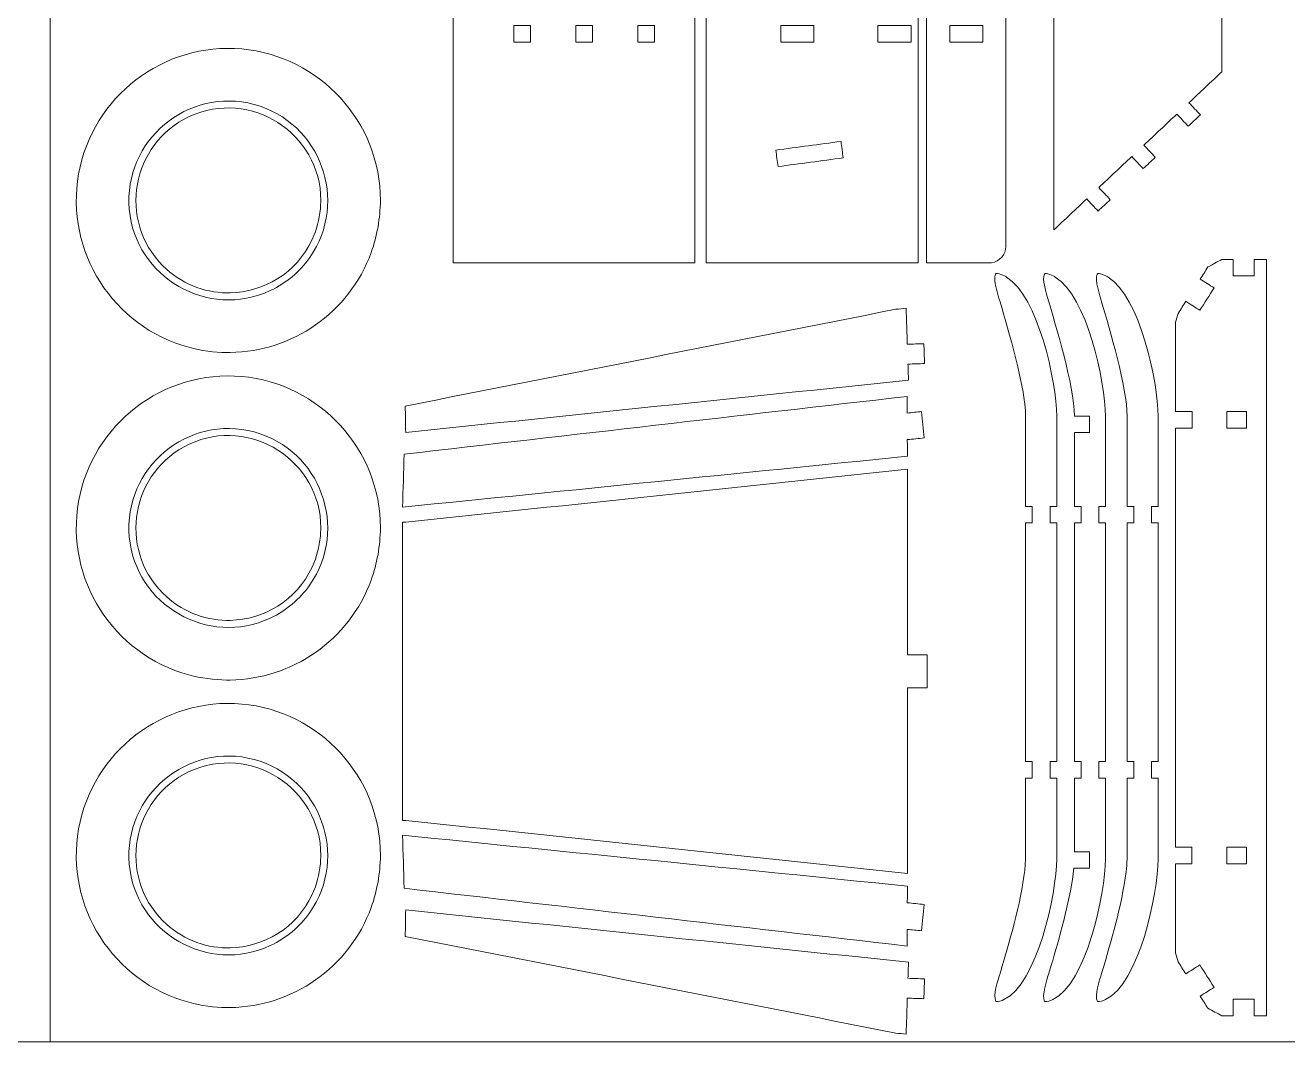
# Model space of a CAD drawing. Header units: centimetres. Extents: x -34.2 to 34.2, y -34.8 to 34.8.
# Drawn here: x -11.85 to 11.01, y -34.8 to -16.39 of the extents above; entities that cross this region are included whole.
import ezdxf

# ---------------------------------------------------------------- set-up
doc = ezdxf.new("R2010")
doc.units = ezdxf.units.CM
doc.header["$MEASUREMENT"] = 0
doc.layers.add('Camada 1', color=7, linetype='Continuous')

msp = doc.modelspace()

# ---------------------------------------------------------------- linework, layer by layer
at = {"layer": 'Camada 1', "color": 175, "lineweight": 9}
msp.add_open_spline([(-34.2, 34.8), (-34.2, 34.8), (34.2, 34.8), (34.2, 34.8), (34.2, 34.8), (34.2, 34.8), (34.2, -34.8), (34.2, -34.8), (34.2, -34.8), (34.2, -34.8), (-34.2, -34.8), (-34.2, -34.8), (-34.2, -34.8), (-34.2, -34.8), (-34.2, 34.8), (-34.2, 34.8)], degree=3, knots=[0, 0, 0, 0, 0.2, 0.2, 0.2, 0.2, 0.4, 0.4, 0.4, 0.4, 0.6, 0.6, 0.6, 0.6, 1, 1, 1, 1], dxfattribs=at)
msp.add_open_spline([(-11.4, 34.8), (-11.4, 34.8), (-11.4, -34.8), (-11.4, -34.8)], degree=3, dxfattribs=at)
at = {"layer": 'Camada 1', "color": 3, "lineweight": 9}
for points, knots in [([(0.27457, -20.69248), (-1.18472, -20.69248), (-2.64403, -20.69248), (-4.10333, -20.69248), (-4.10333, -20.69248), (-4.10333, -16.12536), (-4.10333, -11.55823), (-4.10333, -6.99112), (-4.10333, -6.99112), (-2.64403, -6.99112), (-1.18472, -6.99112), (0.27457, -6.99112), (0.27457, -6.99112), (0.27457, -11.55823), (0.27457, -16.12536), (0.27457, -20.69248)], [0, 0, 0, 0, 0.2, 0.2, 0.2, 0.2, 0.4, 0.4, 0.4, 0.4, 0.6, 0.6, 0.6, 0.6, 1, 1, 1, 1]), ([(0.48367, -20.69248), (0.48367, -16.12536), (0.48367, -11.55823), (0.48367, -6.99112), (0.48367, -6.99112), (1.76182, -6.99112), (3.03996, -6.99112), (4.3181, -6.99112), (4.3181, -6.99112), (4.3181, -11.55823), (4.3181, -16.12536), (4.3181, -20.69248), (4.3181, -20.69248), (3.03996, -20.69248), (1.76182, -20.69248), (0.48367, -20.69248)], [0, 0, 0, 0, 0.2, 0.2, 0.2, 0.2, 0.4, 0.4, 0.4, 0.4, 0.6, 0.6, 0.6, 0.6, 1, 1, 1, 1]), ([(5.90948, -7.2911), (5.90514, -7.15849), (5.84064, -7.07131), (5.7243, -7.01395), (5.7243, -7.01395), (5.68603, -7.00634), (5.64776, -6.99872), (5.6095, -6.99112), (5.6095, -6.99112), (5.22952, -6.99112), (4.84954, -6.99112), (4.46956, -6.99112), (4.46956, -6.99112), (4.46956, -11.55823), (4.46956, -16.12536), (4.46956, -20.69248), (4.46956, -20.69248), (4.86259, -20.69162), (5.25562, -20.69076), (5.64865, -20.68991), (5.64865, -20.68991), (5.79749, -20.67031), (5.9044, -20.54788), (5.90948, -20.39249), (5.90948, -20.39249), (5.90948, -16.02536), (5.90948, -11.65823), (5.90948, -7.2911)], [0, 0, 0, 0, 0.125, 0.125, 0.125, 0.125, 0.25, 0.25, 0.25, 0.25, 0.375, 0.375, 0.375, 0.375, 0.5, 0.5, 0.5, 0.5, 0.625, 0.625, 0.625, 0.625, 0.75, 0.75, 0.75, 0.75, 1, 1, 1, 1]), ([(10.12312, -13.65341), (10.02272, -13.65341), (9.92234, -13.65341), (9.82195, -13.65341), (9.82195, -13.65341), (9.82195, -13.61006), (9.82195, -13.56671), (9.82195, -13.52336), (9.82195, -13.52336), (9.77449, -13.39228), (9.72704, -13.26118), (9.67958, -13.13009), (9.67958, -13.13009), (9.77362, -13.09606), (9.86764, -13.06201), (9.96167, -13.02798), (9.96167, -13.02798), (9.89359, -12.83993), (9.82552, -12.65189), (9.75744, -12.46384), (9.75744, -12.46384), (9.66342, -12.49787), (9.56939, -12.53191), (9.47537, -12.56594), (9.47537, -12.56594), (9.42792, -12.43486), (9.38046, -12.30376), (9.33301, -12.17267), (9.33301, -12.17267), (9.16537, -12.17267), (8.99772, -12.17267), (8.83008, -12.17267), (8.83008, -12.17267), (8.83008, -12.26378), (8.83008, -12.3549), (8.83008, -12.44602), (8.83008, -12.44602), (8.38878, -12.44602), (7.94749, -12.44602), (7.50619, -12.44602), (7.50619, -12.44602), (7.50619, -12.50506), (7.50619, -12.5641), (7.50619, -12.62314), (7.50619, -12.62314), (7.4058, -12.62314), (7.30542, -12.62314), (7.20503, -12.62314), (7.20503, -12.62314), (7.20503, -12.72353), (7.20503, -12.82391), (7.20503, -12.9243), (7.20503, -12.9243), (7.30542, -12.9243), (7.4058, -12.9243), (7.50619, -12.9243), (7.50619, -12.9243), (7.50619, -12.98334), (7.50619, -13.04238), (7.50619, -13.10142), (7.50619, -13.10142), (7.40616, -13.10142), (7.30613, -13.10142), (7.2061, -13.10142), (7.2061, -13.10142), (7.06278, -13.5886), (6.91948, -14.07576), (6.77616, -14.56294), (6.77616, -14.56294), (6.87655, -14.56294), (6.97693, -14.56294), (7.07732, -14.56294), (7.07732, -14.56294), (7.07732, -14.66333), (7.07732, -14.76372), (7.07732, -14.86411), (7.07732, -14.86411), (6.97693, -14.86411), (6.87655, -14.86411), (6.77616, -14.86411), (6.77616, -14.86411), (6.77616, -16.60865), (6.77616, -18.35318), (6.77616, -20.09772), (6.77616, -20.09772), (6.97516, -19.9104), (7.17415, -19.72308), (7.37315, -19.53576), (7.37315, -19.53576), (7.44196, -19.60885), (7.51078, -19.68194), (7.57958, -19.75504), (7.57958, -19.75504), (7.65268, -19.68623), (7.72578, -19.61742), (7.79887, -19.54861), (7.79887, -19.54861), (7.73006, -19.47552), (7.66124, -19.40242), (7.59244, -19.32932), (7.59244, -19.32932), (7.79143, -19.142), (7.99042, -18.95468), (8.18941, -18.76736), (8.18941, -18.76736), (8.25822, -18.84046), (8.32703, -18.91355), (8.39584, -18.98664), (8.39584, -18.98664), (8.46894, -18.91783), (8.54203, -18.84902), (8.61514, -18.78022), (8.61514, -18.78022), (8.54633, -18.70711), (8.47752, -18.63402), (8.40871, -18.56092), (8.40871, -18.56092), (8.60771, -18.3736), (8.8067, -18.18628), (9.0057, -17.99896), (9.0057, -17.99896), (9.07451, -18.07206), (9.14332, -18.14515), (9.21212, -18.21826), (9.21212, -18.21826), (9.28522, -18.14945), (9.35832, -18.08063), (9.43141, -18.01182), (9.43141, -18.01182), (9.3626, -17.93872), (9.29378, -17.86562), (9.22498, -17.79252), (9.22498, -17.79252), (9.42397, -17.6052), (9.62296, -17.41788), (9.82195, -17.23056), (9.82195, -17.23056), (9.82195, -16.82502), (9.82195, -16.41949), (9.82195, -16.01395), (9.82195, -16.01395), (9.92234, -16.01395), (10.02272, -16.01395), (10.12312, -16.01395), (10.12312, -16.01395), (10.12312, -15.81317), (10.12312, -15.6124), (10.12312, -15.41161), (10.12312, -15.41161), (10.02272, -15.41161), (9.92234, -15.41161), (9.82195, -15.41161), (9.82195, -15.41161), (9.82195, -15.02633), (9.82195, -14.64103), (9.82195, -14.25575), (9.82195, -14.25575), (9.92234, -14.25575), (10.02272, -14.25575), (10.12312, -14.25575), (10.12312, -14.25575), (10.12312, -14.05496), (10.12312, -13.85419), (10.12312, -13.65341)], [0, 0, 0, 0, 0.02380952, 0.02380952, 0.02380952, 0.02380952, 0.04761905, 0.04761905, 0.04761905, 0.04761905, 0.07142857, 0.07142857, 0.07142857, 0.07142857, 0.0952381, 0.0952381, 0.0952381, 0.0952381, 0.11904762, 0.11904762, 0.11904762, 0.11904762, 0.14285714, 0.14285714, 0.14285714, 0.14285714, 0.16666667, 0.16666667, 0.16666667, 0.16666667, 0.19047619, 0.19047619, 0.19047619, 0.19047619, 0.21428571, 0.21428571, 0.21428571, 0.21428571, 0.23809524, 0.23809524, 0.23809524, 0.23809524, 0.26190476, 0.26190476, 0.26190476, 0.26190476, 0.28571429, 0.28571429, 0.28571429, 0.28571429, 0.30952381, 0.30952381, 0.30952381, 0.30952381, 0.33333333, 0.33333333, 0.33333333, 0.33333333, 0.35714286, 0.35714286, 0.35714286, 0.35714286, 0.38095238, 0.38095238, 0.38095238, 0.38095238, 0.4047619, 0.4047619, 0.4047619, 0.4047619, 0.42857143, 0.42857143, 0.42857143, 0.42857143, 0.45238095, 0.45238095, 0.45238095, 0.45238095, 0.47619048, 0.47619048, 0.47619048, 0.47619048, 0.5, 0.5, 0.5, 0.5, 0.52380952, 0.52380952, 0.52380952, 0.52380952, 0.54761905, 0.54761905, 0.54761905, 0.54761905, 0.57142857, 0.57142857, 0.57142857, 0.57142857, 0.5952381, 0.5952381, 0.5952381, 0.5952381, 0.61904762, 0.61904762, 0.61904762, 0.61904762, 0.64285714, 0.64285714, 0.64285714, 0.64285714, 0.66666667, 0.66666667, 0.66666667, 0.66666667, 0.69047619, 0.69047619, 0.69047619, 0.69047619, 0.71428571, 0.71428571, 0.71428571, 0.71428571, 0.73809524, 0.73809524, 0.73809524, 0.73809524, 0.76190476, 0.76190476, 0.76190476, 0.76190476, 0.78571429, 0.78571429, 0.78571429, 0.78571429, 0.80952381, 0.80952381, 0.80952381, 0.80952381, 0.83333333, 0.83333333, 0.83333333, 0.83333333, 0.85714286, 0.85714286, 0.85714286, 0.85714286, 0.88095238, 0.88095238, 0.88095238, 0.88095238, 0.9047619, 0.9047619, 0.9047619, 0.9047619, 0.92857143, 0.92857143, 0.92857143, 0.92857143, 0.95238095, 0.95238095, 0.95238095, 0.95238095, 1, 1, 1, 1]), ([(-8.14068, -22.31692), (-8.14553, -22.31698), (-8.15036, -22.31704), (-8.1552, -22.31707), (-8.1552, -22.31707), (-8.17232, -22.3172), (-8.18948, -22.31718), (-8.20668, -22.31699), (-8.20668, -22.31699), (-8.43275, -22.31452), (-8.6617, -22.28386), (-8.88898, -22.22264), (-8.88898, -22.22264), (-10.26293, -21.85254), (-11.13478, -20.48345), (-10.88554, -19.08196), (-10.88554, -19.08196), (-10.6366, -17.6821), (-9.34817, -16.69382), (-7.93142, -16.81954), (-7.93142, -16.81954), (-6.5165, -16.94509), (-5.4185, -18.14197), (-5.41937, -19.56312), (-5.41937, -19.56312), (-5.41948, -19.73521), (-5.4397, -19.87692), (-5.46199, -20.04428), (-5.46199, -20.04428), (-5.49848, -20.20775), (-5.52792, -20.34605), (-5.58643, -20.50637), (-5.58643, -20.50637), (-5.98566, -21.60018), (-7.02229, -22.30212), (-8.14068, -22.31692)], [0, 0, 0, 0, 0.1, 0.1, 0.1, 0.1, 0.2, 0.2, 0.2, 0.2, 0.3, 0.3, 0.3, 0.3, 0.4, 0.4, 0.4, 0.4, 0.5, 0.5, 0.5, 0.5, 0.6, 0.6, 0.6, 0.6, 0.7, 0.7, 0.7, 0.7, 0.8, 0.8, 0.8, 0.8, 1, 1, 1, 1]), ([(10.40488, -34.33069), (10.47954, -34.33068), (10.55422, -34.33067), (10.62888, -34.33066), (10.62888, -34.33066), (10.62888, -29.76385), (10.62888, -25.19706), (10.62888, -20.63026), (10.62888, -20.63026), (10.55419, -20.63026), (10.47952, -20.63026), (10.40483, -20.63026), (10.40483, -20.63026), (10.40483, -20.73025), (10.40483, -20.83025), (10.40483, -20.93024), (10.40483, -20.93024), (10.2775, -20.93024), (10.15016, -20.93024), (10.02283, -20.93024), (10.02283, -20.93024), (10.02283, -20.83025), (10.02283, -20.73025), (10.02283, -20.63026), (10.02283, -20.63026), (9.95551, -20.63026), (9.8882, -20.63026), (9.82088, -20.63026), (9.82088, -20.63026), (9.73676, -20.67618), (9.65264, -20.7221), (9.56852, -20.76803), (9.56852, -20.76803), (9.52178, -20.84072), (9.47506, -20.91342), (9.42832, -20.98612), (9.42832, -20.98612), (9.51244, -21.04019), (9.59654, -21.09427), (9.68066, -21.14834), (9.68066, -21.14834), (9.59414, -21.28292), (9.50762, -21.4175), (9.4211, -21.55208), (9.4211, -21.55208), (9.337, -21.49801), (9.25288, -21.44393), (9.16877, -21.38986), (9.16877, -21.38986), (9.12203, -21.46255), (9.0753, -21.53526), (9.02856, -21.60796), (9.02856, -21.60796), (9.01268, -21.66203), (8.9968, -21.7161), (8.98092, -21.77017), (8.98092, -21.77017), (8.98091, -22.3084), (8.98091, -22.84661), (8.9809, -23.38483), (8.9809, -23.38483), (9.08088, -23.38483), (9.18088, -23.38483), (9.28086, -23.38483), (9.28086, -23.38483), (9.28086, -23.48483), (9.28087, -23.58482), (9.28087, -23.68482), (9.28087, -23.68482), (9.18089, -23.68482), (9.08089, -23.68482), (8.98091, -23.68482), (8.98091, -23.68482), (8.98051, -26.21503), (8.98012, -28.74525), (8.97972, -31.27546), (8.97972, -31.27546), (9.0797, -31.27545), (9.1797, -31.27545), (9.27968, -31.27543), (9.27968, -31.27543), (9.27968, -31.37543), (9.27968, -31.47543), (9.27968, -31.57542), (9.27968, -31.57542), (9.1797, -31.57543), (9.0797, -31.57543), (8.97972, -31.57545), (8.97972, -31.57545), (8.98012, -32.11392), (8.98052, -32.65239), (8.98092, -33.19086), (8.98092, -33.19086), (8.9968, -33.24493), (9.01268, -33.29901), (9.02856, -33.35308), (9.02856, -33.35308), (9.0753, -33.42577), (9.12203, -33.49848), (9.16877, -33.57118), (9.16877, -33.57118), (9.25288, -33.51711), (9.337, -33.46302), (9.4211, -33.40895), (9.4211, -33.40895), (9.50762, -33.54353), (9.59414, -33.67812), (9.68066, -33.8127), (9.68066, -33.8127), (9.59656, -33.86677), (9.51244, -33.92085), (9.42833, -33.97492), (9.42833, -33.97492), (9.47506, -34.04761), (9.5218, -34.12031), (9.56852, -34.19301), (9.56852, -34.19301), (9.65264, -34.23893), (9.73676, -34.28485), (9.82088, -34.33078), (9.82088, -34.33078), (9.88822, -34.33077), (9.95555, -34.33075), (10.02288, -34.33074), (10.02288, -34.33074), (10.02287, -34.23087), (10.02284, -34.13098), (10.02283, -34.0311), (10.02283, -34.0311), (10.15016, -34.03108), (10.2775, -34.03107), (10.40483, -34.03104), (10.40483, -34.03104), (10.40484, -34.13093), (10.40486, -34.23081), (10.40488, -34.33069)], [0, 0, 0, 0, 0.02857143, 0.02857143, 0.02857143, 0.02857143, 0.05714286, 0.05714286, 0.05714286, 0.05714286, 0.08571429, 0.08571429, 0.08571429, 0.08571429, 0.11428571, 0.11428571, 0.11428571, 0.11428571, 0.14285714, 0.14285714, 0.14285714, 0.14285714, 0.17142857, 0.17142857, 0.17142857, 0.17142857, 0.2, 0.2, 0.2, 0.2, 0.22857143, 0.22857143, 0.22857143, 0.22857143, 0.25714286, 0.25714286, 0.25714286, 0.25714286, 0.28571429, 0.28571429, 0.28571429, 0.28571429, 0.31428571, 0.31428571, 0.31428571, 0.31428571, 0.34285714, 0.34285714, 0.34285714, 0.34285714, 0.37142857, 0.37142857, 0.37142857, 0.37142857, 0.4, 0.4, 0.4, 0.4, 0.42857143, 0.42857143, 0.42857143, 0.42857143, 0.45714286, 0.45714286, 0.45714286, 0.45714286, 0.48571429, 0.48571429, 0.48571429, 0.48571429, 0.51428571, 0.51428571, 0.51428571, 0.51428571, 0.54285714, 0.54285714, 0.54285714, 0.54285714, 0.57142857, 0.57142857, 0.57142857, 0.57142857, 0.6, 0.6, 0.6, 0.6, 0.62857143, 0.62857143, 0.62857143, 0.62857143, 0.65714286, 0.65714286, 0.65714286, 0.65714286, 0.68571429, 0.68571429, 0.68571429, 0.68571429, 0.71428571, 0.71428571, 0.71428571, 0.71428571, 0.74285714, 0.74285714, 0.74285714, 0.74285714, 0.77142857, 0.77142857, 0.77142857, 0.77142857, 0.8, 0.8, 0.8, 0.8, 0.82857143, 0.82857143, 0.82857143, 0.82857143, 0.85714286, 0.85714286, 0.85714286, 0.85714286, 0.88571429, 0.88571429, 0.88571429, 0.88571429, 0.91428571, 0.91428571, 0.91428571, 0.91428571, 0.94285714, 0.94285714, 0.94285714, 0.94285714, 1, 1, 1, 1]), ([(5.80344, -33.56185), (5.82678, -33.4833), (5.85013, -33.40476), (5.87347, -33.32621), (5.87347, -33.32621), (6.02046, -32.82507), (6.24931, -32.00559), (6.2671, -31.49075), (6.2671, -31.49075), (6.26706, -31.00189), (6.26701, -30.51305), (6.26698, -30.02419), (6.26698, -30.02419), (6.30697, -30.02419), (6.34698, -30.02419), (6.38698, -30.02419), (6.38698, -30.02419), (6.38698, -29.9242), (6.38698, -29.8242), (6.38698, -29.72421), (6.38698, -29.72421), (6.34698, -29.72421), (6.30697, -29.72421), (6.26698, -29.72421), (6.26698, -29.72421), (6.26698, -28.28428), (6.26698, -26.84434), (6.26698, -25.40441), (6.26698, -25.40441), (6.30697, -25.40441), (6.34698, -25.40441), (6.38698, -25.40441), (6.38698, -25.40441), (6.38698, -25.30441), (6.38698, -25.20442), (6.38698, -25.10442), (6.38698, -25.10442), (6.34698, -25.10442), (6.30697, -25.10442), (6.26698, -25.10442), (6.26698, -25.10442), (6.26696, -24.55871), (6.26696, -24.013), (6.26695, -23.46728), (6.26695, -23.46728), (6.26161, -22.94929), (5.95525, -21.91543), (5.80344, -21.39994), (5.80344, -21.39994), (5.77049, -21.28804), (5.67365, -21.00581), (5.72203, -20.89813), (5.72203, -20.89813), (5.73974, -20.85872), (5.89538, -20.93474), (5.92039, -20.95003), (5.92039, -20.95003), (6.49463, -21.30108), (6.82482, -22.83342), (6.82927, -23.47536), (6.82927, -23.47536), (6.82927, -24.01838), (6.82927, -24.5614), (6.82927, -25.10442), (6.82927, -25.10442), (6.78928, -25.10442), (6.74928, -25.10442), (6.70928, -25.10442), (6.70928, -25.10442), (6.70928, -25.20442), (6.70928, -25.30441), (6.70928, -25.40441), (6.70928, -25.40441), (6.74928, -25.40441), (6.78928, -25.40441), (6.82927, -25.40441), (6.82927, -25.40441), (6.82927, -26.84434), (6.82927, -28.28428), (6.82927, -29.72421), (6.82927, -29.72421), (6.78928, -29.72421), (6.74928, -29.72421), (6.70928, -29.72421), (6.70928, -29.72421), (6.70928, -29.8242), (6.70928, -29.9242), (6.70928, -30.02419), (6.70928, -30.02419), (6.74928, -30.02419), (6.78928, -30.02419), (6.82927, -30.02419), (6.82927, -30.02419), (6.82927, -30.51161), (6.82927, -30.99901), (6.82927, -31.48643), (6.82927, -31.48643), (6.82486, -32.1235), (6.48227, -33.745), (5.87298, -34.03758), (5.87298, -34.03758), (5.83616, -34.05526), (5.76901, -34.07824), (5.7271, -34.07347), (5.7271, -34.07347), (5.66918, -33.96123), (5.76732, -33.68453), (5.80344, -33.56185)], [0, 0, 0, 0, 0.03571429, 0.03571429, 0.03571429, 0.03571429, 0.07142857, 0.07142857, 0.07142857, 0.07142857, 0.10714286, 0.10714286, 0.10714286, 0.10714286, 0.14285714, 0.14285714, 0.14285714, 0.14285714, 0.17857143, 0.17857143, 0.17857143, 0.17857143, 0.21428571, 0.21428571, 0.21428571, 0.21428571, 0.25, 0.25, 0.25, 0.25, 0.28571429, 0.28571429, 0.28571429, 0.28571429, 0.32142857, 0.32142857, 0.32142857, 0.32142857, 0.35714286, 0.35714286, 0.35714286, 0.35714286, 0.39285714, 0.39285714, 0.39285714, 0.39285714, 0.42857143, 0.42857143, 0.42857143, 0.42857143, 0.46428571, 0.46428571, 0.46428571, 0.46428571, 0.5, 0.5, 0.5, 0.5, 0.53571429, 0.53571429, 0.53571429, 0.53571429, 0.57142857, 0.57142857, 0.57142857, 0.57142857, 0.60714286, 0.60714286, 0.60714286, 0.60714286, 0.64285714, 0.64285714, 0.64285714, 0.64285714, 0.67857143, 0.67857143, 0.67857143, 0.67857143, 0.71428571, 0.71428571, 0.71428571, 0.71428571, 0.75, 0.75, 0.75, 0.75, 0.78571429, 0.78571429, 0.78571429, 0.78571429, 0.82142857, 0.82142857, 0.82142857, 0.82142857, 0.85714286, 0.85714286, 0.85714286, 0.85714286, 0.89285714, 0.89285714, 0.89285714, 0.89285714, 0.92857143, 0.92857143, 0.92857143, 0.92857143, 1, 1, 1, 1]), ([(6.68724, -33.56185), (6.71058, -33.4833), (6.73393, -33.40476), (6.75727, -33.32621), (6.75727, -33.32621), (6.90488, -32.82276), (7.08332, -32.17745), (7.13924, -31.65906), (7.13924, -31.65906), (7.23389, -31.65906), (7.32852, -31.65906), (7.42316, -31.65906), (7.42316, -31.65906), (7.42316, -31.55867), (7.42316, -31.45828), (7.42316, -31.35789), (7.42316, -31.35789), (7.33241, -31.35789), (7.24164, -31.35789), (7.15088, -31.35789), (7.15088, -31.35789), (7.15087, -30.91332), (7.15087, -30.46876), (7.15086, -30.02419), (7.15086, -30.02419), (7.19086, -30.02419), (7.23086, -30.02419), (7.27086, -30.02419), (7.27086, -30.02419), (7.27086, -29.9242), (7.27085, -29.8242), (7.27085, -29.72421), (7.27085, -29.72421), (7.23085, -29.72421), (7.19086, -29.72421), (7.15086, -29.72421), (7.15086, -29.72421), (7.15084, -28.28428), (7.1508, -26.84434), (7.15078, -25.40441), (7.15078, -25.40441), (7.19077, -25.40441), (7.23077, -25.40441), (7.27076, -25.40441), (7.27076, -25.40441), (7.27076, -25.30441), (7.27076, -25.20442), (7.27076, -25.10442), (7.27076, -25.10442), (7.23077, -25.10442), (7.19076, -25.10442), (7.15076, -25.10442), (7.15076, -25.10442), (7.15075, -24.6591), (7.15075, -24.21378), (7.15074, -23.76846), (7.15074, -23.76846), (7.24154, -23.76846), (7.33236, -23.76846), (7.42316, -23.76846), (7.42316, -23.76846), (7.42316, -23.66807), (7.42316, -23.56768), (7.42316, -23.46728), (7.42316, -23.46728), (7.33236, -23.46728), (7.24154, -23.46728), (7.15074, -23.46728), (7.15074, -23.46728), (7.13946, -22.8871), (6.82273, -21.87692), (6.65882, -21.30254), (6.65882, -21.30254), (6.63109, -21.20536), (6.56286, -20.99382), (6.60583, -20.89813), (6.60583, -20.89813), (6.62356, -20.85866), (6.77952, -20.93495), (6.80419, -20.95003), (6.80419, -20.95003), (7.37845, -21.30106), (7.70844, -22.83302), (7.71307, -23.47536), (7.71307, -23.47536), (7.71307, -24.01838), (7.71307, -24.5614), (7.71307, -25.10442), (7.71307, -25.10442), (7.67308, -25.10442), (7.63307, -25.10442), (7.59307, -25.10442), (7.59307, -25.10442), (7.59307, -25.20442), (7.59307, -25.30441), (7.59307, -25.40441), (7.59307, -25.40441), (7.63307, -25.40441), (7.67308, -25.40441), (7.71307, -25.40441), (7.71307, -25.40441), (7.71307, -26.84434), (7.71307, -28.28428), (7.71307, -29.72421), (7.71307, -29.72421), (7.67308, -29.72421), (7.63307, -29.72421), (7.59307, -29.72421), (7.59307, -29.72421), (7.59307, -29.8242), (7.59307, -29.9242), (7.59307, -30.02419), (7.59307, -30.02419), (7.63307, -30.02419), (7.67308, -30.02419), (7.71307, -30.02419), (7.71307, -30.02419), (7.71307, -30.51161), (7.71307, -30.99901), (7.71307, -31.48643), (7.71307, -31.48643), (7.70848, -32.12388), (7.3661, -33.74502), (6.75677, -34.03758), (6.75677, -34.03758), (6.7199, -34.05528), (6.65285, -34.07823), (6.61088, -34.07347), (6.61088, -34.07347), (6.55301, -33.96102), (6.65104, -33.68479), (6.68724, -33.56185)], [0, 0, 0, 0, 0.02941176, 0.02941176, 0.02941176, 0.02941176, 0.05882353, 0.05882353, 0.05882353, 0.05882353, 0.08823529, 0.08823529, 0.08823529, 0.08823529, 0.11764706, 0.11764706, 0.11764706, 0.11764706, 0.14705882, 0.14705882, 0.14705882, 0.14705882, 0.17647059, 0.17647059, 0.17647059, 0.17647059, 0.20588235, 0.20588235, 0.20588235, 0.20588235, 0.23529412, 0.23529412, 0.23529412, 0.23529412, 0.26470588, 0.26470588, 0.26470588, 0.26470588, 0.29411765, 0.29411765, 0.29411765, 0.29411765, 0.32352941, 0.32352941, 0.32352941, 0.32352941, 0.35294118, 0.35294118, 0.35294118, 0.35294118, 0.38235294, 0.38235294, 0.38235294, 0.38235294, 0.41176471, 0.41176471, 0.41176471, 0.41176471, 0.44117647, 0.44117647, 0.44117647, 0.44117647, 0.47058824, 0.47058824, 0.47058824, 0.47058824, 0.5, 0.5, 0.5, 0.5, 0.52941176, 0.52941176, 0.52941176, 0.52941176, 0.55882353, 0.55882353, 0.55882353, 0.55882353, 0.58823529, 0.58823529, 0.58823529, 0.58823529, 0.61764706, 0.61764706, 0.61764706, 0.61764706, 0.64705882, 0.64705882, 0.64705882, 0.64705882, 0.67647059, 0.67647059, 0.67647059, 0.67647059, 0.70588235, 0.70588235, 0.70588235, 0.70588235, 0.73529412, 0.73529412, 0.73529412, 0.73529412, 0.76470588, 0.76470588, 0.76470588, 0.76470588, 0.79411765, 0.79411765, 0.79411765, 0.79411765, 0.82352941, 0.82352941, 0.82352941, 0.82352941, 0.85294118, 0.85294118, 0.85294118, 0.85294118, 0.88235294, 0.88235294, 0.88235294, 0.88235294, 0.91176471, 0.91176471, 0.91176471, 0.91176471, 0.94117647, 0.94117647, 0.94117647, 0.94117647, 1, 1, 1, 1]), ([(7.64305, -33.56185), (7.82416, -32.94687), (8.00098, -32.35966), (8.08838, -31.72102), (8.08838, -31.72102), (8.09449, -31.64427), (8.10059, -31.5675), (8.1067, -31.49075), (8.1067, -31.49075), (8.10666, -31.00189), (8.10662, -30.51305), (8.10659, -30.02419), (8.10659, -30.02419), (8.14658, -30.02419), (8.18658, -30.02419), (8.22658, -30.02419), (8.22658, -30.02419), (8.22658, -29.9242), (8.22658, -29.8242), (8.22658, -29.72421), (8.22658, -29.72421), (8.18658, -29.72421), (8.14658, -29.72421), (8.10659, -29.72421), (8.10659, -29.72421), (8.10659, -28.28428), (8.10659, -26.84434), (8.10659, -25.40441), (8.10659, -25.40441), (8.14658, -25.40441), (8.18658, -25.40441), (8.22658, -25.40441), (8.22658, -25.40441), (8.22658, -25.30441), (8.22658, -25.20442), (8.22658, -25.10442), (8.22658, -25.10442), (8.18658, -25.10442), (8.14658, -25.10442), (8.10659, -25.10442), (8.10659, -25.10442), (8.10658, -24.55871), (8.10656, -24.013), (8.10655, -23.46728), (8.10655, -23.46728), (8.10152, -22.9505), (7.79458, -21.91445), (7.64305, -21.39994), (7.64305, -21.39994), (7.61008, -21.28798), (7.51325, -21.00583), (7.56164, -20.89813), (7.56164, -20.89813), (7.57937, -20.8587), (7.73516, -20.93485), (7.76, -20.95003), (7.76, -20.95003), (8.33429, -21.30107), (8.66425, -22.83301), (8.66888, -23.47536), (8.66888, -23.47536), (8.66888, -24.01838), (8.66888, -24.5614), (8.66888, -25.10442), (8.66888, -25.10442), (8.62889, -25.10442), (8.58888, -25.10442), (8.54888, -25.10442), (8.54888, -25.10442), (8.54888, -25.20442), (8.54888, -25.30441), (8.54888, -25.40441), (8.54888, -25.40441), (8.58888, -25.40441), (8.62889, -25.40441), (8.66888, -25.40441), (8.66888, -25.40441), (8.66888, -26.84434), (8.66888, -28.28428), (8.66888, -29.72421), (8.66888, -29.72421), (8.62889, -29.72421), (8.58888, -29.72421), (8.54888, -29.72421), (8.54888, -29.72421), (8.54888, -29.8242), (8.54888, -29.9242), (8.54888, -30.02419), (8.54888, -30.02419), (8.58888, -30.02419), (8.62889, -30.02419), (8.66888, -30.02419), (8.66888, -30.02419), (8.66888, -30.51161), (8.66888, -30.99901), (8.66888, -31.48643), (8.66888, -31.48643), (8.66429, -32.12389), (8.32195, -33.74496), (7.71258, -34.03758), (7.71258, -34.03758), (7.67572, -34.05528), (7.60866, -34.07823), (7.5667, -34.07347), (7.5667, -34.07347), (7.50883, -33.96103), (7.60686, -33.68477), (7.64305, -33.56185)], [0, 0, 0, 0, 0.03571429, 0.03571429, 0.03571429, 0.03571429, 0.07142857, 0.07142857, 0.07142857, 0.07142857, 0.10714286, 0.10714286, 0.10714286, 0.10714286, 0.14285714, 0.14285714, 0.14285714, 0.14285714, 0.17857143, 0.17857143, 0.17857143, 0.17857143, 0.21428571, 0.21428571, 0.21428571, 0.21428571, 0.25, 0.25, 0.25, 0.25, 0.28571429, 0.28571429, 0.28571429, 0.28571429, 0.32142857, 0.32142857, 0.32142857, 0.32142857, 0.35714286, 0.35714286, 0.35714286, 0.35714286, 0.39285714, 0.39285714, 0.39285714, 0.39285714, 0.42857143, 0.42857143, 0.42857143, 0.42857143, 0.46428571, 0.46428571, 0.46428571, 0.46428571, 0.5, 0.5, 0.5, 0.5, 0.53571429, 0.53571429, 0.53571429, 0.53571429, 0.57142857, 0.57142857, 0.57142857, 0.57142857, 0.60714286, 0.60714286, 0.60714286, 0.60714286, 0.64285714, 0.64285714, 0.64285714, 0.64285714, 0.67857143, 0.67857143, 0.67857143, 0.67857143, 0.71428571, 0.71428571, 0.71428571, 0.71428571, 0.75, 0.75, 0.75, 0.75, 0.78571429, 0.78571429, 0.78571429, 0.78571429, 0.82142857, 0.82142857, 0.82142857, 0.82142857, 0.85714286, 0.85714286, 0.85714286, 0.85714286, 0.89285714, 0.89285714, 0.89285714, 0.89285714, 0.92857143, 0.92857143, 0.92857143, 0.92857143, 1, 1, 1, 1]), ([(4.12417, -22.16706), (4.12061, -22.05844), (4.11704, -21.9498), (4.11349, -21.84118), (4.11349, -21.84118), (4.11349, -21.84118), (4.11133, -21.77518), (4.11133, -21.77518), (4.11133, -21.77518), (4.1085, -21.68855), (4.10564, -21.60193), (4.10281, -21.5153), (4.10281, -21.5153), (4.04128, -21.5216), (3.97974, -21.52789), (3.9182, -21.53419), (3.9182, -21.53419), (0.95554, -22.11827), (-2.00714, -22.70234), (-4.96981, -23.28642), (-4.96981, -23.28642), (-4.96693, -23.44574), (-4.96406, -23.60508), (-4.96118, -23.7644), (-4.96118, -23.7644), (-1.92554, -23.44909), (1.11011, -23.13379), (4.14575, -22.81848), (4.14575, -22.81848), (4.14247, -22.7211), (4.13921, -22.62373), (4.13593, -22.52635), (4.13593, -22.52635), (4.23575, -22.52309), (4.33558, -22.51981), (4.43539, -22.51655), (4.43539, -22.51655), (4.43147, -22.39678), (4.42754, -22.27702), (4.42362, -22.15724), (4.42362, -22.15724), (4.3238, -22.16052), (4.22399, -22.16378), (4.12417, -22.16706)], [0, 0, 0, 0, 0.08333333, 0.08333333, 0.08333333, 0.08333333, 0.16666667, 0.16666667, 0.16666667, 0.16666667, 0.25, 0.25, 0.25, 0.25, 0.33333333, 0.33333333, 0.33333333, 0.33333333, 0.41666667, 0.41666667, 0.41666667, 0.41666667, 0.5, 0.5, 0.5, 0.5, 0.58333333, 0.58333333, 0.58333333, 0.58333333, 0.66666667, 0.66666667, 0.66666667, 0.66666667, 0.75, 0.75, 0.75, 0.75, 0.83333333, 0.83333333, 0.83333333, 0.83333333, 1, 1, 1, 1]), ([(-8.14068, -28.24865), (-8.14553, -28.24871), (-8.15036, -28.24877), (-8.1552, -28.24881), (-8.1552, -28.24881), (-8.17232, -28.24894), (-8.18948, -28.24891), (-8.20668, -28.24872), (-8.20668, -28.24872), (-8.43275, -28.24625), (-8.6617, -28.21559), (-8.88898, -28.15438), (-8.88898, -28.15438), (-10.26293, -27.78427), (-11.13478, -26.41518), (-10.88554, -25.01369), (-10.88554, -25.01369), (-10.6366, -23.61383), (-9.34817, -22.62556), (-7.93142, -22.75127), (-7.93142, -22.75127), (-6.5165, -22.87682), (-5.4185, -24.0737), (-5.41937, -25.49485), (-5.41937, -25.49485), (-5.41948, -25.66695), (-5.4397, -25.80865), (-5.46199, -25.97602), (-5.46199, -25.97602), (-5.49848, -26.13948), (-5.52792, -26.27778), (-5.58643, -26.4381), (-5.58643, -26.4381), (-5.98566, -27.53191), (-7.02229, -28.23385), (-8.14068, -28.24865)], [0, 0, 0, 0, 0.1, 0.1, 0.1, 0.1, 0.2, 0.2, 0.2, 0.2, 0.3, 0.3, 0.3, 0.3, 0.4, 0.4, 0.4, 0.4, 0.5, 0.5, 0.5, 0.5, 0.6, 0.6, 0.6, 0.6, 0.7, 0.7, 0.7, 0.7, 0.8, 0.8, 0.8, 0.8, 1, 1, 1, 1]), ([(4.12506, -24.19652), (4.1249, -24.14628), (4.12475, -24.09604), (4.1246, -24.04582), (4.1246, -24.04582), (4.1246, -24.04582), (4.1244, -23.97982), (4.1244, -23.97982), (4.1244, -23.97982), (4.12432, -23.95159), (4.12423, -23.92334), (4.12415, -23.89511), (4.12415, -23.89511), (4.22579, -23.88486), (4.32742, -23.87462), (4.42906, -23.86438), (4.42906, -23.86438), (4.41301, -23.70518), (4.39697, -23.546), (4.38092, -23.38681), (4.38092, -23.38681), (4.29485, -23.39549), (4.20877, -23.40416), (4.1227, -23.41284), (4.1227, -23.41284), (4.12184, -23.31246), (4.12098, -23.21208), (4.12013, -23.1117), (4.12013, -23.1117), (1.08396, -23.46035), (-1.95222, -23.809), (-4.98839, -24.15764), (-4.98839, -24.15764), (-4.99882, -24.47779), (-5.00926, -24.79794), (-5.01968, -25.11809), (-5.01968, -25.11809), (-1.97143, -24.8109), (1.07681, -24.50371), (4.12506, -24.19652)], [0, 0, 0, 0, 0.09090909, 0.09090909, 0.09090909, 0.09090909, 0.18181818, 0.18181818, 0.18181818, 0.18181818, 0.27272727, 0.27272727, 0.27272727, 0.27272727, 0.36363636, 0.36363636, 0.36363636, 0.36363636, 0.45454545, 0.45454545, 0.45454545, 0.45454545, 0.54545455, 0.54545455, 0.54545455, 0.54545455, 0.63636364, 0.63636364, 0.63636364, 0.63636364, 0.72727273, 0.72727273, 0.72727273, 0.72727273, 0.81818182, 0.81818182, 0.81818182, 0.81818182, 1, 1, 1, 1]), ([(4.12528, -31.75053), (4.12528, -31.43549), (4.12528, -31.12048), (4.12528, -30.80544), (4.12528, -30.80544), (4.12528, -30.80544), (4.12528, -30.73944), (4.12528, -30.73944), (4.12528, -30.73944), (4.12528, -29.95697), (4.12528, -29.1745), (4.12528, -28.39203), (4.12528, -28.39203), (4.24528, -28.39203), (4.36526, -28.39203), (4.48526, -28.39203), (4.48526, -28.39203), (4.48526, -28.19124), (4.48526, -27.99047), (4.48526, -27.78969), (4.48526, -27.78969), (4.36526, -27.78969), (4.24528, -27.78969), (4.12528, -27.78969), (4.12528, -27.78969), (4.12528, -26.67007), (4.12528, -25.55047), (4.12528, -24.43086), (4.12528, -24.43086), (1.09741, -24.75085), (-1.93044, -25.07083), (-4.9583, -25.39083), (-4.9583, -25.39083), (-4.97876, -25.39083), (-4.99922, -25.39083), (-5.01968, -25.39083), (-5.01968, -25.39083), (-5.01968, -27.19074), (-5.01968, -28.99066), (-5.01968, -30.79057), (-5.01968, -30.79057), (-4.99922, -30.79057), (-4.97876, -30.79057), (-4.9583, -30.79057), (-4.9583, -30.79057), (-1.93044, -31.11055), (1.09741, -31.43055), (4.12528, -31.75053)], [0, 0, 0, 0, 0.07692308, 0.07692308, 0.07692308, 0.07692308, 0.15384615, 0.15384615, 0.15384615, 0.15384615, 0.23076923, 0.23076923, 0.23076923, 0.23076923, 0.30769231, 0.30769231, 0.30769231, 0.30769231, 0.38461538, 0.38461538, 0.38461538, 0.38461538, 0.46153846, 0.46153846, 0.46153846, 0.46153846, 0.53846154, 0.53846154, 0.53846154, 0.53846154, 0.61538462, 0.61538462, 0.61538462, 0.61538462, 0.69230769, 0.69230769, 0.69230769, 0.69230769, 0.76923077, 0.76923077, 0.76923077, 0.76923077, 0.84615385, 0.84615385, 0.84615385, 0.84615385, 1, 1, 1, 1]), ([(-8.14068, -34.18038), (-8.14553, -34.18044), (-8.15036, -34.1805), (-8.1552, -34.18054), (-8.1552, -34.18054), (-8.17232, -34.18067), (-8.18948, -34.18065), (-8.20668, -34.18045), (-8.20668, -34.18045), (-8.43275, -34.17798), (-8.6617, -34.14732), (-8.88898, -34.08611), (-8.88898, -34.08611), (-10.26293, -33.71601), (-11.13478, -32.34691), (-10.88554, -30.94542), (-10.88554, -30.94542), (-10.6366, -29.54556), (-9.34817, -28.55729), (-7.93142, -28.683), (-7.93142, -28.683), (-6.5165, -28.80856), (-5.4185, -30.00544), (-5.41937, -31.42659), (-5.41937, -31.42659), (-5.41948, -31.59868), (-5.4397, -31.74039), (-5.46199, -31.90775), (-5.46199, -31.90775), (-5.49848, -32.07121), (-5.52792, -32.20951), (-5.58643, -32.36983), (-5.58643, -32.36983), (-5.98566, -33.46365), (-7.02229, -34.16559), (-8.14068, -34.18038)], [0, 0, 0, 0, 0.1, 0.1, 0.1, 0.1, 0.2, 0.2, 0.2, 0.2, 0.3, 0.3, 0.3, 0.3, 0.4, 0.4, 0.4, 0.4, 0.5, 0.5, 0.5, 0.5, 0.6, 0.6, 0.6, 0.6, 0.7, 0.7, 0.7, 0.7, 0.8, 0.8, 0.8, 0.8, 1, 1, 1, 1]), ([(4.1227, -32.76474), (4.12253, -32.78461), (4.12236, -32.8045), (4.12219, -32.82436), (4.12219, -32.82436), (4.12219, -32.82436), (4.12163, -32.89036), (4.12163, -32.89036), (4.12163, -32.89036), (4.12114, -32.94887), (4.12062, -33.00737), (4.12013, -33.06588), (4.12013, -33.06588), (1.08396, -32.71723), (-1.95222, -32.36859), (-4.98839, -32.01994), (-4.98839, -32.01994), (-4.99882, -31.69979), (-5.00926, -31.37964), (-5.01968, -31.05949), (-5.01968, -31.05949), (-1.97143, -31.36668), (1.07681, -31.67387), (4.12506, -31.98106), (4.12506, -31.98106), (4.12476, -32.08153), (4.12445, -32.182), (4.12415, -32.28247), (4.12415, -32.28247), (4.22579, -32.29272), (4.32742, -32.30296), (4.42906, -32.31321), (4.42906, -32.31321), (4.41301, -32.4724), (4.39697, -32.63158), (4.38092, -32.79077), (4.38092, -32.79077), (4.29485, -32.78209), (4.20877, -32.77342), (4.1227, -32.76474)], [0, 0, 0, 0, 0.09090909, 0.09090909, 0.09090909, 0.09090909, 0.18181818, 0.18181818, 0.18181818, 0.18181818, 0.27272727, 0.27272727, 0.27272727, 0.27272727, 0.36363636, 0.36363636, 0.36363636, 0.36363636, 0.45454545, 0.45454545, 0.45454545, 0.45454545, 0.54545455, 0.54545455, 0.54545455, 0.54545455, 0.63636364, 0.63636364, 0.63636364, 0.63636364, 0.72727273, 0.72727273, 0.72727273, 0.72727273, 0.81818182, 0.81818182, 0.81818182, 0.81818182, 1, 1, 1, 1]), ([(4.12417, -34.01052), (4.12129, -34.09842), (4.11842, -34.18631), (4.11553, -34.27421), (4.11553, -34.27421), (4.1113, -34.40356), (4.10705, -34.53293), (4.10281, -34.66228), (4.10281, -34.66228), (4.04128, -34.65598), (3.97974, -34.64969), (3.9182, -34.64339), (3.9182, -34.64339), (0.95554, -34.05931), (-2.00714, -33.47524), (-4.96981, -32.89116), (-4.96981, -32.89116), (-4.96693, -32.73184), (-4.96406, -32.5725), (-4.96118, -32.41318), (-4.96118, -32.41318), (-1.92554, -32.72849), (1.11011, -33.04379), (4.14575, -33.3591), (4.14575, -33.3591), (4.14247, -33.45648), (4.13921, -33.55385), (4.13593, -33.65123), (4.13593, -33.65123), (4.23575, -33.65449), (4.33558, -33.65777), (4.43539, -33.66103), (4.43539, -33.66103), (4.43147, -33.78081), (4.42754, -33.90057), (4.42362, -34.02034), (4.42362, -34.02034), (4.3238, -34.01706), (4.22399, -34.0138), (4.12417, -34.01052)], [0, 0, 0, 0, 0.09090909, 0.09090909, 0.09090909, 0.09090909, 0.18181818, 0.18181818, 0.18181818, 0.18181818, 0.27272727, 0.27272727, 0.27272727, 0.27272727, 0.36363636, 0.36363636, 0.36363636, 0.36363636, 0.45454545, 0.45454545, 0.45454545, 0.45454545, 0.54545455, 0.54545455, 0.54545455, 0.54545455, 0.63636364, 0.63636364, 0.63636364, 0.63636364, 0.72727273, 0.72727273, 0.72727273, 0.72727273, 0.81818182, 0.81818182, 0.81818182, 0.81818182, 1, 1, 1, 1])]:
    msp.add_open_spline(points, degree=3, knots=knots, dxfattribs=at)
at = {"layer": 'Camada 1', "lineweight": 9}
for points in [[(-2.6988, -16.39369), (-2.6988, -16.49408), (-2.6988, -16.59446), (-2.6988, -16.69486), (-2.6988, -16.69486), (-2.79919, -16.69486), (-2.89958, -16.69486), (-2.99998, -16.69486), (-2.99998, -16.69486), (-2.99998, -16.59446), (-2.99998, -16.49408), (-2.99998, -16.39369), (-2.99998, -16.39369), (-2.89958, -16.39369), (-2.79919, -16.39369), (-2.6988, -16.39369)], [(-1.87892, -16.69486), (-1.87892, -16.59446), (-1.87892, -16.49408), (-1.87892, -16.39369), (-1.87892, -16.39369), (-1.77853, -16.39369), (-1.67815, -16.39369), (-1.57776, -16.39369), (-1.57776, -16.39369), (-1.57776, -16.49408), (-1.57776, -16.59446), (-1.57776, -16.69486), (-1.57776, -16.69486), (-1.67815, -16.69486), (-1.77853, -16.69486), (-1.87892, -16.69486)], [(-0.45671, -16.69486), (-0.5571, -16.69486), (-0.65748, -16.69486), (-0.75787, -16.69486), (-0.75787, -16.69486), (-0.75787, -16.59446), (-0.75787, -16.49408), (-0.75787, -16.39369), (-0.75787, -16.39369), (-0.65748, -16.39369), (-0.5571, -16.39369), (-0.45671, -16.39369), (-0.45671, -16.39369), (-0.45671, -16.49408), (-0.45671, -16.59446), (-0.45671, -16.69486)], [(1.83077, -16.69486), (1.83077, -16.59446), (1.83077, -16.49407), (1.83077, -16.39368), (1.83077, -16.39368), (2.03155, -16.39368), (2.23232, -16.39368), (2.43311, -16.39368), (2.43311, -16.39368), (2.43311, -16.49407), (2.43311, -16.59446), (2.43311, -16.69486), (2.43311, -16.69486), (2.23232, -16.69486), (2.03155, -16.69486), (1.83077, -16.69486)], [(3.58897, -16.69486), (3.58897, -16.59446), (3.58897, -16.49407), (3.58897, -16.39368), (3.58897, -16.39368), (3.78976, -16.39368), (3.99053, -16.39368), (4.19131, -16.39368), (4.19131, -16.39368), (4.19131, -16.49407), (4.19131, -16.59446), (4.19131, -16.69486), (4.19131, -16.69486), (3.99053, -16.69486), (3.78976, -16.69486), (3.58897, -16.69486)], [(4.89127, -16.39488), (4.89127, -16.49488), (4.89127, -16.59487), (4.89127, -16.69487), (4.89127, -16.69487), (5.09126, -16.69487), (5.29124, -16.69487), (5.49124, -16.69487), (5.49124, -16.69487), (5.49124, -16.59487), (5.49124, -16.49488), (5.49124, -16.39488), (5.49124, -16.39488), (5.29124, -16.39488), (5.09126, -16.39488), (4.89127, -16.39488)], [(2.9628, -18.79222), (2.94953, -18.6927), (2.93624, -18.5932), (2.92297, -18.49368), (2.92297, -18.49368), (2.52938, -18.54619), (2.13578, -18.59869), (1.7422, -18.6512), (1.7422, -18.6512), (1.75548, -18.75071), (1.76875, -18.85021), (1.78204, -18.94972), (1.78204, -18.94972), (2.17562, -18.89722), (2.56921, -18.84472), (2.9628, -18.79222)], [(10.26935, -23.38498), (10.14936, -23.38498), (10.02936, -23.38498), (9.90937, -23.38498), (9.90937, -23.38498), (9.90937, -23.48497), (9.90937, -23.58497), (9.90937, -23.68496), (9.90937, -23.68496), (10.02936, -23.68496), (10.14936, -23.68496), (10.26935, -23.68496), (10.26935, -23.68496), (10.26935, -23.58497), (10.26935, -23.48497), (10.26935, -23.38498)], [(10.26935, -31.27561), (10.14936, -31.27561), (10.02936, -31.27561), (9.90937, -31.27561), (9.90937, -31.27561), (9.90937, -31.37561), (9.90937, -31.47559), (9.90937, -31.57559), (9.90937, -31.57559), (10.02936, -31.57559), (10.14936, -31.57559), (10.26935, -31.57559), (10.26935, -31.57559), (10.26935, -31.47559), (10.26935, -31.37561), (10.26935, -31.27561)]]:
    msp.add_open_spline(points, degree=3, knots=[0, 0, 0, 0, 0.2, 0.2, 0.2, 0.2, 0.4, 0.4, 0.4, 0.4, 0.6, 0.6, 0.6, 0.6, 1, 1, 1, 1], dxfattribs=at)
at = {"layer": 'Camada 1', "color": 2, "lineweight": 9}
for points in [[(-8.14068, -21.23592), (-8.15483, -21.23624), (-8.16894, -21.23638), (-8.183, -21.23635), (-8.183, -21.23635), (-8.19089, -21.23633), (-8.19877, -21.23626), (-8.20668, -21.23612), (-8.20668, -21.23612), (-8.6194, -21.22933), (-9.03394, -21.0715), (-9.35863, -20.7465), (-9.35863, -20.7465), (-10.18008, -19.92427), (-9.92842, -18.53323), (-8.88058, -18.04447), (-8.88058, -18.04447), (-7.77566, -17.5291), (-6.49793, -18.34355), (-6.49871, -19.56312), (-6.49871, -19.56312), (-6.5009, -19.61225), (-6.5031, -19.66136), (-6.5053, -19.71049), (-6.5053, -19.71049), (-6.53312, -19.91953), (-6.56476, -20.07546), (-6.656, -20.27096), (-6.656, -20.27096), (-6.9419, -20.8835), (-7.53408, -21.22228), (-8.14068, -21.23592)], [(-8.14068, -27.16765), (-8.15483, -27.16798), (-8.16894, -27.16811), (-8.183, -27.16809), (-8.183, -27.16809), (-8.19089, -27.16806), (-8.19877, -27.16799), (-8.20668, -27.16786), (-8.20668, -27.16786), (-8.6194, -27.16107), (-9.03394, -27.00323), (-9.35863, -26.67823), (-9.35863, -26.67823), (-10.18008, -25.85601), (-9.92842, -24.46496), (-8.88058, -23.9762), (-8.88058, -23.9762), (-7.77566, -23.46083), (-6.49793, -24.27528), (-6.49871, -25.49485), (-6.49871, -25.49485), (-6.5009, -25.54398), (-6.5031, -25.5931), (-6.5053, -25.64223), (-6.5053, -25.64223), (-6.53312, -25.85127), (-6.56476, -26.00719), (-6.656, -26.2027), (-6.656, -26.2027), (-6.9419, -26.81524), (-7.53408, -27.15401), (-8.14068, -27.16765)], [(-8.14068, -33.09939), (-8.15483, -33.09971), (-8.16894, -33.09984), (-8.183, -33.09982), (-8.183, -33.09982), (-8.19089, -33.09979), (-8.19877, -33.09972), (-8.20668, -33.09959), (-8.20668, -33.09959), (-8.6194, -33.0928), (-9.03394, -32.93496), (-9.35863, -32.60997), (-9.35863, -32.60997), (-10.18008, -31.78774), (-9.92842, -30.3967), (-8.88058, -29.90794), (-8.88058, -29.90794), (-7.77566, -29.39256), (-6.49793, -30.20701), (-6.49871, -31.42659), (-6.49871, -31.42659), (-6.5009, -31.47571), (-6.5031, -31.52483), (-6.5053, -31.57396), (-6.5053, -31.57396), (-6.53312, -31.783), (-6.56476, -31.93893), (-6.656, -32.13443), (-6.656, -32.13443), (-6.9419, -32.74697), (-7.53408, -33.08574), (-8.14068, -33.09939)]]:
    msp.add_open_spline(points, degree=3, knots=[0, 0, 0, 0, 0.11111111, 0.11111111, 0.11111111, 0.11111111, 0.22222222, 0.22222222, 0.22222222, 0.22222222, 0.33333333, 0.33333333, 0.33333333, 0.33333333, 0.44444444, 0.44444444, 0.44444444, 0.44444444, 0.55555556, 0.55555556, 0.55555556, 0.55555556, 0.66666667, 0.66666667, 0.66666667, 0.66666667, 0.77777778, 0.77777778, 0.77777778, 0.77777778, 1, 1, 1, 1], dxfattribs=at)
at = {"layer": 'Camada 1', "color": 1, "lineweight": 9}
for points in [[(-6.69834, -20.59517), (-6.79952, -20.73974), (-6.89112, -20.82767), (-7.01837, -20.94412), (-7.01837, -20.94412), (-7.15398, -21.04804), (-7.25543, -21.12208), (-7.4138, -21.19595), (-7.4138, -21.19595), (-8.54167, -21.72204), (-9.85955, -20.95889), (-9.96787, -19.72151), (-9.96787, -19.72151), (-10.07653, -18.48034), (-8.91145, -17.49952), (-7.7061, -17.82418), (-7.7061, -17.82418), (-6.50408, -18.14794), (-5.98404, -19.57452), (-6.69834, -20.59517)], [(-6.69834, -26.5269), (-6.79952, -26.67148), (-6.89112, -26.7594), (-7.01837, -26.87585), (-7.01837, -26.87585), (-7.15398, -26.97977), (-7.25543, -27.05381), (-7.4138, -27.12768), (-7.4138, -27.12768), (-8.54167, -27.65377), (-9.85955, -26.89062), (-9.96787, -25.65324), (-9.96787, -25.65324), (-10.07653, -24.41207), (-8.91145, -23.43125), (-7.7061, -23.75591), (-7.7061, -23.75591), (-6.50408, -24.07967), (-5.98404, -25.50625), (-6.69834, -26.5269)], [(-6.69834, -32.45863), (-6.79952, -32.60321), (-6.89112, -32.69113), (-7.01837, -32.80758), (-7.01837, -32.80758), (-7.15398, -32.9115), (-7.25543, -32.98554), (-7.4138, -33.05941), (-7.4138, -33.05941), (-8.54167, -33.58551), (-9.85955, -32.82235), (-9.96787, -31.58497), (-9.96787, -31.58497), (-10.07653, -30.3438), (-8.91145, -29.36298), (-7.7061, -29.68764), (-7.7061, -29.68764), (-6.50408, -30.0114), (-5.98404, -31.43799), (-6.69834, -32.45863)]]:
    msp.add_open_spline(points, degree=3, knots=[0, 0, 0, 0, 0.16666667, 0.16666667, 0.16666667, 0.16666667, 0.33333333, 0.33333333, 0.33333333, 0.33333333, 0.5, 0.5, 0.5, 0.5, 0.66666667, 0.66666667, 0.66666667, 0.66666667, 1, 1, 1, 1], dxfattribs=at)

doc.saveas('drawing.dxf')
